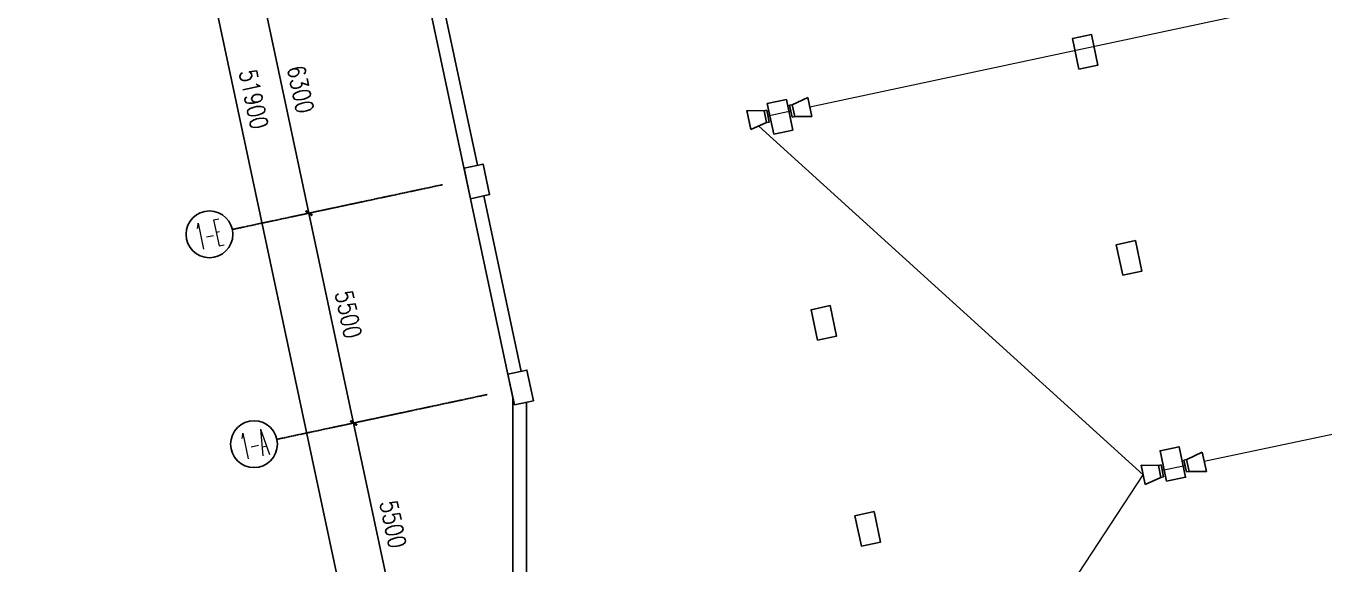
# Model space of a CAD drawing. Extents: x -781653 to 929899, y -295171 to 30012.
# Drawn here: x -347380 to -314093, y -200150 to -186358 of the extents above; entities that cross this region are included whole.
import ezdxf
from ezdxf.enums import TextEntityAlignment as Align

# ---------------------------------------------------------------- set-up
doc = ezdxf.new("R2010")
doc.units = 0
doc.header["$LTSCALE"] = 10
doc.header["$MEASUREMENT"] = 0
doc.linetypes.add('CENTER', pattern=[2, 1.25, -0.25, 0.25, -0.25])
doc.layers.get('0').update_dxf_attribs({"linetype": 'CONTINUOUS'})
doc.layers.get('Defpoints').update_dxf_attribs({"linetype": 'CONTINUOUS'})
for name, color, linetype in [('AXIS', 3, 'CONTINUOUS'), ('AXIS_TEXT', 7, 'CONTINUOUS'), ('COLU', 1, 'CONTINUOUS'), ('DOTE', 8, 'CENTER'), ('PUB_DIM', 3, 'CONTINUOUS'), ('RD-equip', 3, 'CONTINUOUS'), ('结构墙', 1, 'CONTINUOUS')]:
    doc.layers.add(name, color=color, linetype=linetype)
doc.layers.add('RD-line', color=2, linetype='CONTINUOUS', lineweight=0)
doc.layers.get('DOTE').off()
doc.styles.add('_TCH_AXIS', font='COMPLEX', dxfattribs={"bigfont": 'GBCBIG'})
doc.styles.add('_TEL_DIM', font='SIMPLEX', dxfattribs={"width": 0.8, "height": 3.5, "bigfont": 'HZTXT'})
doc.styles.add('COMPLEX', font='COMPLEX')
doc.styles.add('DIM_FONT', font='SIMPLEX', dxfattribs={"width": 0.8, "bigfont": 'HZTXT'})
doc.linetypes.add('BRA', pattern='A,2.8,-0.1,["B",_TEL_DIM,S=0.07,R=0,X=0,Y=-0.12],-0.25', length=3.15)
doc.dimstyles.new('DIMN300', dxfattribs={"dimscale": 3, "dimtxt": 300, "dimasz": 100, "dimexe": 250, "dimexo": 300, "dimgap": 150, "dimtad": 1, "dimdec": 0, "dimzin": 0, "dimdsep": 46, "dimtxsty": 'DIM_FONT', "dimblk": 'ARCHTICK', "dimcen": 0.09, "dimclrt": 7, "dimazin": 2, "dimtfac": 1, "dimtdec": 0, "dimtix": 1, "dimtmove": 2, "dimatfit": 3, "dimfxl": 0, "dimtolj": 1, "dimtzin": 0, "dimarcsym": 0})

# ---------------------------------------------------------------- blocks, each defined once
blk = doc.blocks.new('A$C7EC620A8')
at = {"layer": 'COLU'}
for points in [[(28914, 32467), (29403, 32571), (29237, 33353), (28748, 33249), (28914, 32467)], [(21089, 30802), (21578, 30906), (21412, 31688), (20923, 31584), (21089, 30802)], [(13313, 29147), (13803, 29251), (13636, 30034), (13147, 29930), (13313, 29147)], [(30038, 27185), (30527, 27289), (30361, 28071), (29872, 27967), (30038, 27185)], [(22213, 25520), (22702, 25624), (22536, 26406), (22047, 26302), (22213, 25520)], [(14437, 23865), (14926, 23969), (14760, 24752), (14271, 24648), (14437, 23865)], [(31162, 21903), (31651, 22007), (31485, 22790), (30995, 22686), (31162, 21903)], [(23337, 20238), (23826, 20342), (23660, 21125), (23171, 21021), (23337, 20238)], [(23337, 20238), (23826, 20342), (23660, 21125), (23171, 21021), (23337, 20238)]]:
    blk.add_lwpolyline(points, close=True, dxfattribs=at)
at = {"layer": '结构墙', "linetype": 'ByBlock'}
for p, q in [((10712, 41373), (14400, 24041)), ((12293, 35626), (13489, 30002)), ((13656, 29220), (14613, 24721)), ((14400, 13100), (14400, 24041)), ((14750, 13100), (14750, 23932))]:
    blk.add_line(p, q, dxfattribs=at)
blk = doc.blocks.new('_ArchTick')
at = {"color": 0, "linetype": 'ByBlock', "const_width": 0.4}
blk.add_lwpolyline([(-0.5, -0.5), (0.5, 0.5)], dxfattribs=at)
blk = doc.blocks.new('*D290')
at = {"layer": 'Defpoints', "color": 0}
for p in [(9783, 42207), (11094, 36045), (9209, 35644)]:
    blk.add_point(p, dxfattribs=at)
at = {"layer": 'PUB_DIM', "color": 0, "lineweight": -2}
for p, q in [((9343, 42113), (7531, 41728)), ((7898, 41806), (9209, 35644)), ((10654, 35951), (8843, 35566))]:
    blk.add_line(p, q, dxfattribs=at)
at = {"layer": 'PUB_DIM', "color": 0, "lineweight": -2, "xscale": 150, "yscale": 150, "zscale": 150}
for p, rotation in [((7898, 41806), 102.0126000756922), ((9209, 35644), 282.0126000756923)]:
    blk.add_blockref('_ArchTick', p, dxfattribs=dict(at, rotation=rotation))
at = {"layer": 'PUB_DIM', "color": 7, "insert": (8994, 38818), "char_height": 450, "attachment_point": 5, "rotation": 282.0126, "style": 'DIM_FONT'}
blk.add_mtext('\\A1;6300', dxfattribs=at)
blk = doc.blocks.new('*D291')
at = {"layer": 'Defpoints', "color": 0}
for p in [(11094, 36045), (12239, 30665), (10354, 30264)]:
    blk.add_point(p, dxfattribs=at)
at = {"layer": 'PUB_DIM', "color": 0, "lineweight": -2}
for p, q in [((10654, 35951), (8843, 35566)), ((9209, 35644), (10354, 30264)), ((11798, 30571), (9987, 30186))]:
    blk.add_line(p, q, dxfattribs=at)
at = {"layer": 'PUB_DIM', "color": 0, "lineweight": -2, "xscale": 150, "yscale": 150, "zscale": 150}
for p, rotation in [((9209, 35644), 102.0126000756922), ((10354, 30264), 282.0126000756923)]:
    blk.add_blockref('_ArchTick', p, dxfattribs=dict(at, rotation=rotation))
at = {"layer": 'PUB_DIM', "color": 7, "insert": (10222, 33048), "char_height": 450, "attachment_point": 5, "rotation": 282.0126, "style": 'DIM_FONT'}
blk.add_mtext('\\A1;5500', dxfattribs=at)
blk = doc.blocks.new('*D292')
at = {"layer": 'Defpoints', "color": 0}
for p in [(12239, 30665), (13383, 25286), (11499, 24885)]:
    blk.add_point(p, dxfattribs=at)
at = {"layer": 'PUB_DIM', "color": 0, "lineweight": -2}
for p, q in [((11798, 30571), (9987, 30186)), ((10354, 30264), (11499, 24885)), ((12943, 25192), (11132, 24806))]:
    blk.add_line(p, q, dxfattribs=at)
at = {"layer": 'PUB_DIM', "color": 0, "lineweight": -2, "xscale": 150, "yscale": 150, "zscale": 150}
for p, rotation in [((10354, 30264), 102.0126000756922), ((11499, 24885), 282.0126000756923)]:
    blk.add_blockref('_ArchTick', p, dxfattribs=dict(at, rotation=rotation))
at = {"layer": 'PUB_DIM', "color": 7, "insert": (11367, 27668), "char_height": 450, "attachment_point": 5, "rotation": 282.0126, "style": 'DIM_FONT'}
blk.add_mtext('\\A1;5500', dxfattribs=at)
blk = doc.blocks.new('*D295')
at = {"layer": 'Defpoints', "color": 0}
for p in [(5037, 64507), (1952, 63851), (15839, 13744)]:
    blk.add_point(p, dxfattribs=at)
at = {"layer": 'PUB_DIM', "color": 0, "lineweight": -2}
for p, q in [((4597, 64414), (1585, 63773)), ((12754, 13087), (1952, 63851)), ((15399, 13650), (12387, 13009))]:
    blk.add_line(p, q, dxfattribs=at)
at = {"layer": 'PUB_DIM', "color": 0, "lineweight": -2, "xscale": 150, "yscale": 150, "zscale": 150}
for p, rotation in [((1952, 63851), 102.0126000742225), ((12754, 13087), 282.0126000742225)]:
    blk.add_blockref('_ArchTick', p, dxfattribs=dict(at, rotation=rotation))
at = {"layer": 'PUB_DIM', "color": 7, "insert": (7793, 38563), "char_height": 450, "attachment_point": 5, "rotation": 282.0126, "style": 'DIM_FONT'}
blk.add_mtext('\\A1;51900', dxfattribs=at)
blk = doc.blocks.new('_AXISO')
blk.add_circle((0, 0), 0.5)
at = {"layer": 'AXIS_TEXT', "style": 'COMPLEX', "width": 1.041667}
blk.add_attdef('A', text='', height=0.56, dxfattribs=at).set_placement((-0.25, -0.28), (0.25, -0.28), align=Align.FIT)
blk = doc.blocks.new('adasdasdasd')
at = {"layer": 'RD-equip'}
for p, q in [((-151, 430), (-251, 0)), ((-154, 500), (-154, 430)), ((-154, 500), (159, 500)), ((-154, 430), (159, 430)), ((251, 0), (158, 430)), ((159, 500), (159, 430)), ((-251, 0), (251, 0))]:
    blk.add_line(p, q, dxfattribs=at)
blk = doc.blocks.new('A$C447C5B7F')
at = {"layer": 'AXIS', "linetype": 'ByBlock'}
for p, q in [((12637.2, 36373.1), (7243.4, 35225.3)), ((13781.9, 30993.5), (8388, 29845.8))]:
    blk.add_line(p, q, dxfattribs=at)
ref = blk.add_blockref('_AXISO', (6656.5, 35100.4), dxfattribs=dict(at, xscale=1200, yscale=1200, zscale=1200))
ref.add_attrib('A', '1-E', dxfattribs={"layer": 'AXIS_TEXT', "linetype": 'ByBlock', "height": 678.82, "rotation": 12.0126, "style": '_TCH_AXIS', "width": 0.368421}).set_placement((6395.2, 34697.8), (7059.1, 34839.1), align=Align.FIT)
ref = blk.add_blockref('_AXISO', (7801.2, 29720.9), dxfattribs=dict(at, xscale=1200, yscale=1200, zscale=1200))
ref.add_attrib('A', '1-A', dxfattribs={"layer": 'AXIS_TEXT', "linetype": 'ByBlock', "height": 678.82, "rotation": 12.0126, "style": '_TCH_AXIS', "width": 0.355932}).set_placement((7539.9, 29318.3), (8203.8, 29459.5), align=Align.FIT)
at = {"layer": 'PUB_DIM'}
dim = blk.add_aligned_dim(p1=(15839.2, 13744), p2=(5037.4, 64507.4), distance=3154.5, dimstyle='DIMN300', override={"dimscale": 1.5}, dxfattribs=at)
dim.commit()
dim.dimension.update_dxf_attribs({"geometry": '*D295', "text_midpoint": (7793.1, 38562.8)})
for base, p1, p2, picture, middle in [((9209.4, 35643.7), (9782.7, 42206.7), (11093.9, 36044.7), '*D290', (8993.9, 38818.3)), ((10354.1, 30264.1), (11093.9, 36044.7), (12238.6, 30665.1), '*D291', (10221.9, 33047.5)), ((11498.8, 24884.5), (12238.6, 30665.1), (13383.3, 25285.6), '*D292', (11366.6, 27668))]:
    dim = blk.add_linear_dim(base=base, p1=p1, p2=p2, angle=102.0126, dimstyle='DIMN300', override={"dimscale": 1.5}, dxfattribs=at)
    dim.commit()
    dim.dimension.update_dxf_attribs({"geometry": picture, "text_midpoint": middle})

msp = doc.modelspace()

# ---------------------------------------------------------------- linework, layer by layer
at = {"layer": 'RD-line', "linetype": 'BRA', "ltscale": 0.8}
for p, q in [((-313193.9, -185437.5), (-327277, -188439.3)), ((-327766.3, -188543.6), (-328353.1, -188668.7)), ((-328590.6, -188924.9), (-318729, -197863.2)), ((-317166.3, -197517.2), (-303082.1, -194520.3)), ((-318242.4, -197746.2), (-317655.6, -197621.3)), ((-323673.4, -205375), (-318729, -197863.2))]:
    msp.add_line(p, q, dxfattribs=at)

# ---------------------------------------------------------------- block references
at = {"layer": 'DOTE'}
msp.add_blockref('A$C447C5B7F', (-349332.1, -226799.4), dxfattribs=at)
at = {"layer": 'RD-equip', "xscale": -1, "rotation": 102.1575992250562}
for p in [(-327277.8, -188436), (-317163.5, -197530.1)]:
    msp.add_blockref('adasdasdasd', p, dxfattribs=at)
at = {"layer": 'RD-equip', "rotation": 281.8676009229629}
for p in [(-328843.2, -188769.1), (-318729, -197863.2)]:
    msp.add_blockref('adasdasdasd', p, dxfattribs=at)
at = {"layer": '结构墙'}
msp.add_blockref('A$C7EC620A8', (-349293.1, -219932.3), dxfattribs=at)

doc.saveas('drawing.dxf')
